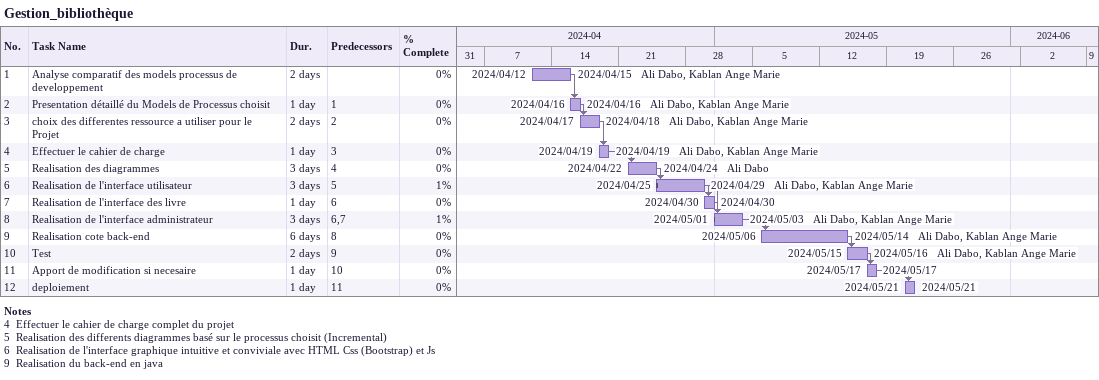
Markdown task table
Gestion_bibliothèque

| ID | Task | Duration | Start | Finish | Predecessors | Resources | % complete |
|---|---|---|---|---|---|---|---|
| 1 | Analyse comparatif des models processus de developpement | 2d | 2024-04-12 | 2024-04-15 |  | Ali Dabo, Kablan Ange Marie | 0 |
| 2 | Presentation détaillé du Models de Processus choisit | 1d | 2024-04-16 | 2024-04-16 | 1 | Ali Dabo, Kablan Ange Marie | 0 |
| 3 | choix des differentes ressource a utiliser pour le Projet | 2d | 2024-04-17 | 2024-04-18 | 2 | Ali Dabo, Kablan Ange Marie | 0 |
| 4 | Effectuer le cahier de charge | 1d | 2024-04-19 | 2024-04-19 | 3 | Ali Dabo, Kablan Ange Marie | 0 |
| 5 | Realisation des diagrammes | 3d | 2024-04-22 | 2024-04-24 | 4 | Ali Dabo | 0 |
| 6 | Realisation de l'interface utilisateur | 3d | 2024-04-25 | 2024-04-29 | 5 | Ali Dabo, Kablan Ange Marie | 1 |
| 7 | Realisation de l'interface des livre | 1d | 2024-04-30 | 2024-04-30 | 6 |  | 0 |
| 8 | Realisation de l'interface administrateur | 3d | 2024-05-01 | 2024-05-03 | 6, 7 | Ali Dabo, Kablan Ange Marie | 1 |
| 9 | Realisation cote back-end | 6d | 2024-05-06 | 2024-05-14 | 8 | Ali Dabo, Kablan Ange Marie | 0 |
| 10 | Test | 2d | 2024-05-15 | 2024-05-16 | 9 | Ali Dabo, Kablan Ange Marie | 0 |
| 11 | Apport de modification si necesaire | 1d | 2024-05-17 | 2024-05-17 | 10 |  | 0 |
| 12 | deploiement | 1d | 2024-05-21 | 2024-05-21 | 11 |  | 0 |

Notes
- 4: Effectuer le cahier de charge complet du projet
- 5: Realisation des differents diagrammes basé sur le processus choisit (Incremental)
- 6: Realisation de l'interface graphique intuitive et conviviale avec HTML Css (Bootstrap) et Js
- 9: Realisation du back-end en java
